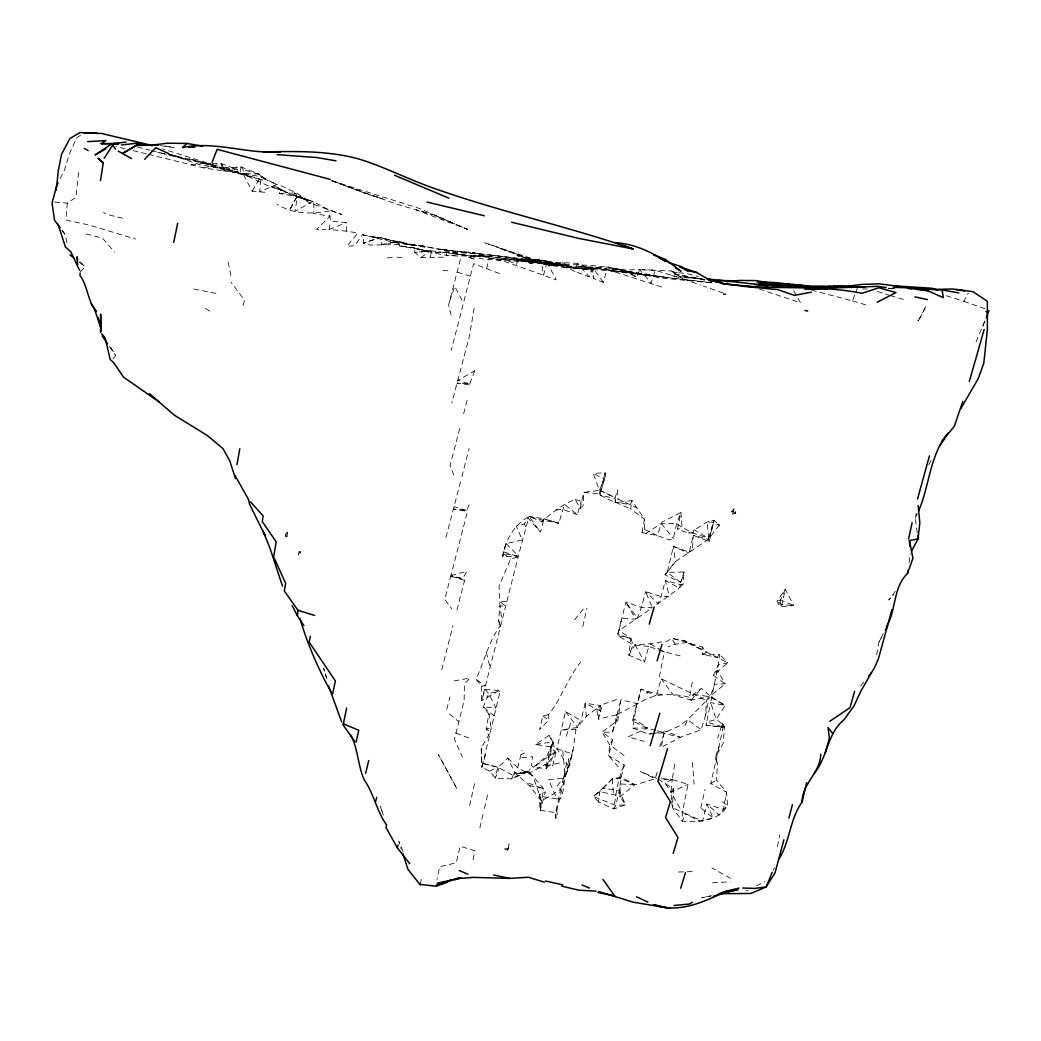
<?xml version="1.0" encoding="UTF-8"?>
<svg xmlns="http://www.w3.org/2000/svg" width="1041" height="1041" viewBox="0 0 1041 1041"><rect width="100%" height="100%" fill="white"/><g stroke="black" fill="none" stroke-linecap="round" stroke-linejoin="round"><path stroke-width="0.75" stroke-dasharray="5 3.75" d="M564.703 773.021L563.298 778.616L564.326 779.306L556.336 812.683L540.305 810.327L541.528 801.01L560.539 789.585L564.703 773.021L564.677 778.069L548.581 779.683L556.883 798.863L560.058 799.176C566.968 786.97 562.01 771.459 568.685 758.785L567.046 773.32L557.091 786.072L560.539 789.585L556.128 810.379L555.712 818.304L557.82 814.569L556.128 810.379L555.712 818.304M600.163 495.178L615.166 502.712L615.192 498.587L600.163 495.178L601.178 490.818L599.356 490.441L583.728 492.341L580.253 508.346L575.153 499.602C562.361 504.143 551.964 512.888 541.841 521.619L528.971 516.479C514.41 524.599 504.989 540.266 502.621 556.532L518.197 556.727L481.658 700.684L498.873 690.521L500.031 691.484L481.957 767.23L489.595 771.238L495.399 778.121L511.704 778.876L530.611 770.73L513.629 774.4L511.704 778.876M918.344 320.927L926.074 306.028L918.344 320.927L917.303 320.615L918.357 320.667M574.97 271.441C542.895 256.411 507.097 260.627 472.822 255.657L487.787 256.554L472.822 255.657L456.96 256.073L441.996 254.772L413.837 247.875L399.393 245.897L414.058 247.862L428.319 251.545L414.865 248.265L414.747 252.429L429.191 251.18L399.393 245.897L399.302 241.98M548.763 714.516L542.908 715.935L539.563 729.728L548.594 720.138L548.763 714.516C561.567 698.277 567.774 678.068 580.761 661.985M485.535 754.686L481.957 767.23L481.215 747.932L490.168 732.643L486.186 728.336L488.945 714.074L483.349 706.93L488.723 693.384L500.031 691.484M653.423 733.398L666.904 731.511L680.293 737.314L664.041 733.332L661.165 747.412L680.293 737.314L701.087 729.728L705.655 714.946L706.384 700.619L709.35 696.65L693.97 694.451L661.256 678.836L656.897 694.074L641.022 689.155L636.702 704.158L632.798 728.114L648.166 734.035L664.366 732.682L657.105 730.821M658.172 779.175L673.475 788.792L672.317 807.439L682.323 821.18C698.498 822.429 718.563 821.44 727.581 805.526L726.436 792.136L716.39 780.021L717.483 764.055L715.375 757.419L719.058 746.397L723.586 724.926L716.182 719.383L710.626 702.584L718.446 664.457L719.565 654.295L702.389 654.334L702.181 646.955L686.487 642.518L675.245 644.249L668.27 646.682M399.237 244.57L370.141 245.064L363.283 243.282L363.83 235.149L363.088 233.835L354.669 245.78L346.874 246.183L357.896 233.041L346.77 231.154L346.315 222.605L330.426 221.134L329.294 210.959C311.975 214.316 292.118 214.264 277.01 204.062M723.586 724.926L724.393 727.256L723.3 743.261L715.375 757.419L717.483 764.055M446.602 252.13L446.329 255.748L461.176 254.42L474.501 259.235L474.748 256.593L446.602 252.13L431.208 252.325L430.831 250.764L414.747 252.429L420.954 257.569L444.507 257.192M381.683 244.609L398.456 241.174L412.783 245.533L397.246 241.772L381.683 244.609L381.956 240.965L380.407 237.309L363.283 243.282L380.407 237.309L395.125 241.564L381.422 238.168L426.081 247.303L393.823 242.358L363.83 235.149L379.041 237.869L370.999 236.424M680.085 655.882L664.496 651.952L648.764 646.435L644.548 661.998L628.855 655.127L633.084 644.952L630.911 638.575L617.82 634.112L619.031 630.495L637.365 618.107L641.386 607.45L645.563 591.561L658.146 603.663L661.178 596.558L665.355 580.462L679.318 588.165L683.169 583.962L684.067 571.977L667.242 572.381L664.939 574.775L680.593 582.283L684.067 571.977L679.318 588.165L655.83 605.276M78.569 172.52L75.928 197.4L67.301 203.112L65.908 220.08L89.175 225.025L135.525 239.053M498.652 620.54L500.487 626.591L498.652 620.54L499.901 605.914L499.029 586.018L510.597 559.017L518.197 556.727M540.422 808.766L540.305 810.327L545.445 791.876L539.719 794.413L540.201 810.015M732.487 514.215L734.152 508.607L735.818 513.187L732.487 514.215L731.146 511.977L734.152 508.607M661.412 778.759L672.226 779.527L670.951 792.214L671.64 799.826M148.46 154.341L203.776 167.913L222.006 170.711L223.62 167.809L241.148 166.976L243.23 169.709L242.852 173.457L252.156 191.219L265.78 192.403M575.959 729.247L572.537 753.983L564.677 778.069L569.674 764.758L572.875 750.014L568.477 766.358L556.896 748.713L565.536 711.576L580.995 720.502L575.959 729.247L561.229 730.04L577.612 727.399L586.291 716.312L600.553 705.577L585.224 703.235L580.995 720.502M709.494 695.388L701.387 688.348L689.506 697.275C671.874 692.799 653.371 693.124 637.847 703.833L620.904 699.747L617.873 720.307L602.075 732.122L612.563 739.774L609.597 744.757L608.647 755.766L624.353 765.005L621.178 777.015L619.317 790.444L625.55 804.823L613.891 808.922L598.601 802.025L599.733 791.654L612.238 778.902L621.178 777.015L634.633 784.706L636.194 784.576L655.166 778.772L658.263 768.609M212.156 163.385L221.616 163.697L223.62 167.809L223.164 170.867L241.148 166.976L259.456 174.25L261.226 177.517L259.638 191.713L276.776 184.465L278.988 184.804L296.23 192.936L309.893 201.499L297.049 196.437L279.404 193.535L279.548 192.559M617.82 634.112L621.672 618.419L635.752 619.148L625.81 602.036L637.365 618.107L652.369 607.697L641.386 607.45L625.81 602.036L619.031 630.495L630.911 638.575L628.855 655.127L635.023 644.704L650.209 643.859L667.893 640.905L671.588 638.263L684.809 640.67L727.659 662.922L713.462 675.401L725.226 683.768L710.352 696.117L711.641 697.86L725.148 705.473L716.182 719.383L706.696 722.077L706.032 725.174L723.079 727.451L722.376 723.287L717.743 738.082M908.975 562.752L910.237 553.552M598.601 802.025L593.279 796.469L602.57 788.349L619.317 790.444L615.895 805.422L613.891 808.922C615.843 794.088 617.807 778.265 624.353 765.005M286.913 536.753L287.589 532.445L285.247 536.05L286.913 536.753L285.507 534.567L287.121 531.587L285.247 536.05L285.507 534.567M346.77 231.154L329.086 229.501L330.426 221.134M672.473 777.874L675.219 761.244M644.717 529.518L657.248 535.529L661.92 522.205L680.97 512.484L676.65 523.623L673.423 538.457L669.649 540.071L657.248 535.529L642.024 532.537L644.717 529.518L644.457 519.186L630.599 508.984L632.004 500.591L615.166 502.712M430.427 256.867L431.208 252.325L458.964 252.56L474.215 253.601L502.959 258.415M499.732 765.981L507.761 757.991L514.735 772.578L529.257 785.461L541.528 801.01L543.662 788.688L530.376 773.307L514.735 772.578L513.629 774.4L530.572 772.357L549.856 762.051M659.395 676.845L663.585 655.557M642.024 532.537L644.457 519.186L632.004 500.591L630.339 504.612L615.647 502.322L615.192 498.587L618.159 499.107L637.027 507.852M876.665 654.841L879.046 641.79L883.783 632.668M692.317 682.154L689.506 697.275L691.107 700.125L709.35 696.65L705.655 714.946M420.317 884.434L421.254 879.424M474.189 308.149L469.322 336.685L451.768 403.062M541.528 801.01L532.914 775.805L517.676 767.803L521.983 750.444M473.056 859.736L474.839 850.653L460.083 846.281L456.244 862.833L439.653 866.698L436.947 879.567M512.133 774.959L497.715 767.152L495.399 778.121L498.951 768.31M499.407 273.523L473.577 263.711L451.182 350.661M241.148 166.976L239.937 173.066L223.164 170.867M508.151 848.649L509.101 843.9L507.722 850.146L503.063 849.014L508.151 848.649L507.722 850.146M777.406 846.554L779.826 834.765M722.285 801.674L727.581 805.526L723.469 809.443L706.904 804.094L702.506 821.18L685.772 813.685L682.323 821.18L682.271 812.318L688.075 784.328L672.226 779.527L661.373 779.045M460.382 259.43L448.606 305.026L451.521 316.607M671.77 801.349L672.317 807.439L699.89 821.076L713.046 817.979L706.904 804.094L719.305 815.129L723.469 809.443L726.436 792.136L710.821 783.652L719.058 746.397M546.278 768.44L546.226 765.89L545.029 764.445L546.278 768.44L552.979 741.882L549.075 735.401L535.595 744.497L550.715 746.878L555.178 752.057L548.802 765.421L546.278 768.44L533.291 767.49L531.17 764.445L532.667 756.703L519.498 757.848M680.593 582.283L667.242 572.381L673.462 546.356L689.246 552.25L693.28 535.308L709.246 541.515L713.957 520.24L707.229 521.918L694.412 529.921L692.89 533.005L688.387 533.096L677.444 529.075L680.97 512.484L682.063 527.41L692.89 533.005L708.583 538.249L713.957 520.24L719.396 525.067L708.296 539.368L675.388 561.633L664.939 574.775M549.075 735.401L552.927 742.272L546.954 755.909L533.291 767.49L550.182 755.115L552.979 741.882L535.595 744.497M469.634 805.617L474.891 782.103M582.83 626.578L586.942 608.204M700.853 807.829L704.978 789.546M486.615 268.539L488.958 258.298L502.868 260.836L556.232 279.834L546.993 262.293L553.213 264.05L547.202 261.994L577.521 263.334L591.249 269.203L593.838 278.676L603.351 282.345L607.085 269.411L662.063 287.108M624.053 755.545L609.597 744.757L602.075 732.122L612.433 732.213L620.904 699.747M479.888 827.855L483.232 813.515M484.429 808.428L488.086 792.865M917.238 532.914L915.234 517.858L916.327 513.2M655.648 730.444L648.374 728.583L632.486 720.971L636.702 704.158M546.993 262.293L543.558 275.149L541.164 260.94L531.639 263.568L517.845 259.248L516.583 264.557L503.363 258.493M453.967 680.97L469.933 678.068L464.455 683.95L464.117 700.606L454.475 739.071L462.36 757.236M616.441 714.855L598.315 719.136L602.518 704.471L618.549 698.836M612.563 739.774L608.647 755.766L621.165 770.119M541.841 521.619L544.17 518.782L558.835 523.246L543.623 520.409L540.435 532.042L528.034 518.067L524.352 524.026L516.18 526.03L522.348 539.98L506.056 543.61L502.621 556.532L503.467 553.656L518.379 555.959L528.971 516.479L544.17 518.782L558.835 523.246L564.495 504.443L577.391 514.631L581.307 500.812M552.628 765.903L556.896 748.713L572.537 753.983M441.748 669.792L452.952 625.602M446.758 709.35L449.907 696.923M461.866 476.583L469.14 448.437M456.96 610.039L464.598 580.41L462.685 578.653L450.74 576.285L444.767 599.369L451.729 608.816M450.948 575.478L466.941 571.314L462.685 578.653L450.948 575.478L467.5 511.443L466.784 510.441L454.032 506.707M463.648 413.654L467.344 399.406M460.525 481.762L445.028 540.982M459.797 428.411L449.998 465.626L453.837 474.956M243.139 305.442L244.518 300.315L230.998 282.072M599.135 494.345L605.107 472.861L593.318 473.395L599.356 490.441L604.196 479.094L605.107 472.861L605.524 476.557L600.696 490.792L615.166 497.806L617.534 489.921L618.159 499.107M299.235 551.392L298.207 555.074L300.42 551.704L299.235 551.392L300.159 552.823L300.42 551.704L298.975 556.662M577.417 272.352L589.076 276.815L592.29 267.082L607.241 268.968L594.788 267.654L608.321 267.082L623.025 270.231L636.702 277.127L639.603 269.658L671.783 271.011L682.792 278.767L700.723 285.143M498.873 690.521L484.95 689.337L481.658 700.684L481.541 686.032L475.945 679.161C484.507 661.555 488.307 641.868 500.227 625.875M659.903 746.644L664.041 733.332M671.783 271.011L682.792 278.767L655.166 270.179L651.054 283.139L639.603 269.658L623.832 269.957L608.517 268.63L623.025 270.231M566.239 736.312L570.923 722.103M449.634 301.291L454.8 286.483L463.687 303.634M976.068 341.812L984.994 320.485M612.433 732.213L616.597 720.593L616.623 714.217L617.873 720.307M811.486 290.075L852.501 300.901L858.005 286.353M982.925 326.34L985.124 320.602M469.218 504.755L466.784 510.441L453.421 509.049L467.5 511.443M685.082 725.382L687.724 719.63L706.384 700.619L693.97 694.451L691.107 700.125L673.202 694.854L661.256 678.836M915.234 517.858L917.199 513.825M60.196 178.662L64.399 170.125L69.461 153.73L76.696 137.802L82.942 133.664M773.112 870.224L774.426 867.582M928.806 464.911L931.539 459.523M297.049 196.437L289.268 210.659L297.049 196.437L313.042 201.473L327.863 209.436L341.695 214.459L308.878 202.54L294.122 192.858L307.316 200.549L291.727 193.977L305.56 199.234L289.45 194.329L274.147 185.779L287.563 192.793L271.597 186.56L285.624 191.31C267.433 187.731 252.182 176.84 234.759 171.127L263.048 180.171L210.139 166.092L238.389 172.09L210.139 166.092M946.243 295.735L963.81 301.291L968.351 293.068M879.046 641.79L881.61 637.443M252.156 191.219L260.836 176.736L276.776 184.465L261.226 177.517M548.802 765.421L546.564 764.315L550.715 746.878L552.979 741.882L555.178 752.057L546.226 765.89L561.216 762.663L561.841 763.261M673.475 788.792L670.951 792.214L682.271 812.318M667.242 572.381L675.388 561.633L673.462 546.356L687.633 553.018L692.382 550.116L693.28 535.308L708.296 539.368L709.246 541.515L709.246 538.496L713.15 524.052L719.396 525.067L712.773 522.309L707.229 521.918L708.583 538.249L694.412 529.921L688.387 533.096M895.221 591.353L888.663 599.993L893.777 594.749M632.486 720.971L634.151 718.902L647.645 728.01L628.217 736.846L644.028 741.413M860.504 686.162L864.485 681.23M574.606 619.759L584.821 607.124M112.948 358.924L115.642 355.606L109.149 344.61M691.107 700.125L701.387 688.348M602.57 788.349L612.238 778.902L619.968 778.265L621.178 777.015M80.3 271.844L85.232 266.964L79.663 261.096M580.253 508.346L583.168 505.588L583.728 492.341L596.922 493.616L601.178 490.818L615.166 497.806M619.317 790.444L620.137 796.859L625.55 804.823L615.895 805.422L593.279 796.469L599.733 791.654L615.686 795.025L620.137 796.859L634.633 784.706L619.968 778.265M420.954 257.569L430.011 250.985M645.433 533.812L661.256 523.493L676.65 523.623L682.063 527.41L677.444 529.075M710.821 783.652L716.39 780.021M550.182 755.115L555.178 752.057M313.042 201.473L294.98 211.258L297.362 197.191L313.042 201.473L313.992 205.702L313.081 213.431L330.062 216.229L316.529 229.449L325.872 229.462M617.326 714.373L637.847 703.833L641.022 689.155L645.082 690.951M513.968 777.536L530.35 769.026M756.482 885.904L764.641 881.662M489.595 771.238L497.559 767.191L482.126 763.131M672.226 779.527L665.121 782.923L670.951 792.214L688.075 784.328M666.904 731.511L679.292 726.006L687.724 719.63L701.087 729.728M521.177 754.543L524.534 753.072M329.086 229.501L346.315 222.605M683.169 583.962L680.931 584.782L665.355 580.462L669.272 596.246L661.178 596.558L645.563 591.561L651.757 606.226M731.146 511.977L732.76 511.495L735.818 513.187M746.072 890.667L748.31 890.133M203.776 167.913L221.616 163.697L237.816 169.813L223.62 167.809M711.289 895.807L701.777 897.823L711.029 895.911M648.933 734.035L651.926 733.606M190.867 164.972L204.27 163.125L210.581 163.333M648.764 646.435L633.084 644.952L617.534 635.465L630.911 638.575M555.92 509.973L562.687 509.361L577.391 514.631M387.291 257.921L393.953 257.335M712.538 882.781L730.105 881.844M532.615 260.562L517.117 254.564L532.628 260.51L548.516 264.843L565.341 265.989L548.529 265.013L516.961 255.552L548.581 264.206L516.167 260.224C537.13 261.512 557.299 268.201 578.445 268.357L562.817 266.938L593.526 269.892L577.846 268.24L562.96 264.388L577.729 268.136L592.85 268.656C572.329 270.296 553.278 259.612 532.732 259.638L547.826 261.577L532.797 259.352L517.325 258.884L532.615 259.977L472.367 252.742L487.032 255.474L472.25 252.429L456.57 251.193L471.573 253.223L440.694 249.293L455.737 251.467L408.957 244.453L423.778 246.079L484.26 259.248L562.322 263.972L547.371 262.306L562.218 265.312L547.579 261.994L576.896 268.448L625.576 271.896L651.679 274.759L609.818 270.855L711.888 282.658M481.541 686.032L485.106 685.863L475.945 679.161M889.717 288.643L894.974 288.435M279.404 193.535L296.23 192.936M678.511 872.007L695.778 871.486M632.798 728.114L647.645 728.01M576.896 268.448L592.732 268.409M893.1 288.344L888.298 288.266L892.983 288.448M862.521 288.891L867.27 288.995M500.929 259.3L532.458 260.771L501.163 259.326L485.431 257.569M397.05 257.27L403.244 257.452M639.603 269.658L655.166 270.179M656.897 694.074L662.766 694.347M259.456 174.25L242.852 173.457L260.836 176.736L267.017 180.067L259.456 174.25L243.23 169.709M634.633 784.706L620.111 783.964L620.137 796.859M711.38 282.605L643.546 275.084L660.528 277.153L613.136 268.513L661.412 277.999L710.365 282.788M516.219 260.823L537.624 262.059L532.042 262.085L517.65 259.625L531.639 263.568M517.845 259.248L474.293 255.006M700.606 278.468L683.534 277.44L701.998 278.858L667.997 275.344M603.351 282.345L592.29 267.082L577.156 266.08L591.249 269.203M442.945 270.439L449.959 270.894M601.178 490.818L604.196 479.094L593.318 473.395M54.548 202.071L67.301 203.112M599.33 269.007L664.392 277.036L582.283 266.561L598.796 268.786L548.516 264.843L532.628 260.497M706.032 725.174L722.87 726.865L706.696 722.077L710.626 702.584L725.148 705.473L710.352 696.117L714.673 684.223L725.226 683.768L717.392 670.131L713.462 675.401L718.446 664.457L727.659 662.922L719.565 654.295L717.197 657.378L702.389 654.334L706.566 652.356L702.181 646.955M532.25 261.72L547.683 264.739L532.237 261.746L564.534 264.583L548.386 263.763C575.556 265.26 603.246 263.998 629.61 271.974M506.486 601.828L499.537 601.06L505.458 606.109L499.901 605.914L501.996 620.657M412.041 244.739L424.637 246.157M430.831 250.764L474.748 256.593M672.668 271.896L677.301 272.469M678.849 272.664L688.114 273.835L698.42 276.542M648.387 275.475L630.989 273.184L646.422 275.253L628.816 271.779M160.522 145.662L174.029 147.471L163.229 145.818M393.823 242.358L410.128 244.622M461.176 254.42L474.501 259.235M556.883 798.863L544.3 797.003L539.719 794.413L540.305 810.327M685.134 276.594L703.339 279.561M217.79 167.653L199.807 164.686L170.867 154.732M137.529 147.054L149.904 150.216M193.873 288.995L218.011 293.822M704.926 279.509L672.278 273.484L704.666 280.12M248.695 176.02L212.429 164.946L170.021 154.536M529.257 785.461L543.662 788.688L528.711 783.183M151.452 150.646L232.091 170.425M157.672 152.363L159.95 152.897M161.082 153.157L178.18 157.152M125.115 148.733L115.681 146.521M133.001 150.581L146.924 153.964M204.27 163.125L218.129 166.378L162.5 148.837M122.604 218.207L107.08 214.459L103.593 212.507M482.477 763.534L497.559 767.191M86.065 233.965L102.434 238.064L114.484 251.974M543.623 520.409L528.971 516.479L540.435 532.042M575.153 499.602L581.294 501.281M189.215 158.792L209.423 164.556L192.351 159.65M890.263 295.566L906.633 300.355M852.501 300.901L868.688 305.729M450.74 576.285L464.598 580.41M877.381 291.519L888.78 295.097M168.408 154.055L185.74 159.325L171.023 154.393M457.428 272.169L469.933 276.06M759.357 288.995L800.516 302.84L793.645 290.647M503.766 551.912L517.793 556.493M963.81 301.291L984.929 308.696M332.534 181.069L418.95 208.291L467.5 229.332L434.422 215.162L451.287 222.54M500.695 248.786L516.7 254.603L533.031 259.118L549.739 261.577L533.057 259.001L484.716 242.813L516.948 254.186M723.157 292.989L703.443 286.119M331.077 180.587L397.792 204.504L432.562 214.628L416.27 209.931L467.149 229.176M686.605 642.141L671.588 638.263L675.245 644.249M455.919 733.046L469.907 738.381M656.78 778.434L640.514 771.576L655.166 778.772M646.435 691.549L655.934 695.739M615.647 502.322L630.599 508.984M562.192 262.605L575.673 268.942L577.521 263.334L589.076 276.815M700.736 649.246L686.487 642.518L684.809 640.67M600.904 711.185L585.224 703.235L586.291 716.312M623.832 269.957L636.702 277.127M730.587 878.37L711.927 867.921M650.209 643.859L660.593 649.753M661.894 650.482L664.496 651.952M205.415 308.422L212.806 313.029M542.908 715.935L548.594 720.138M503.467 553.656L510.597 559.017M78.895 261.929L85.232 266.964M701.439 808.428L713.046 817.979M449.504 713.97L458.717 721.699M507.761 757.991L517.676 767.803M506.056 543.61L518.379 555.959M484.95 689.337L488.723 693.384L495.893 707.997L483.349 706.93L494.059 715.753L488.945 714.074L491.183 728.297L486.186 728.336L488.307 734.764M661.256 523.493L673.423 538.457M565.536 711.576L577.612 727.399M62.005 230.269L64.802 234.043L67.509 244.193M62.278 230.36L64.802 234.043M109.37 346.432L115.642 355.606M635.023 644.704L644.548 661.998M524.352 524.026L525.731 526.655M722.376 723.287L724.393 727.256M403.036 851.577L398.807 841.375L401.332 849.027M327.017 678.589L323.673 668.348L326.132 677.17M383.335 814.947L380.551 806.346L382.086 812.37M486.277 652.173L490.038 667.125M228.109 262.033L231.636 279.17M592.29 267.082L593.838 278.676M562.791 750.782L564.769 771.667M612.238 778.902L613.5 795.142M692.434 762.298L694.061 784.094M221.616 163.697L222.006 170.711M481.215 747.932L481.957 767.23M780.542 599.928L779.852 606.786L793.802 605.524L785.252 589.31L776.95 601.164L779.852 606.786L781.973 604.73L785.252 589.31L780.542 599.928L776.95 601.164L781.973 604.73L793.802 605.524L780.542 599.928M600.553 705.577L598.315 719.136L596.727 709.051L600.553 705.577M474.657 370.83L469.712 383.83L471.053 385.118L457.129 383.114L469.712 383.83L457.845 380.407L474.657 370.83M526.095 260.471L516.778 259.69L532.406 261.018L526.095 260.471M502.764 256.62L487.643 254.837L517.494 258.623L502.764 256.62M382.112 198.636L364.949 193.288L332.196 180.587L363.413 192.624L382.112 198.636M456.765 788.362L438.3 754.4L456.765 788.362"/><path stroke-width="1.5" d="M60.144 227.758L54.548 220.211L52.05 203.021L56.708 185.766L58.218 171.218L61.562 154.224L69.968 138.466L80.027 132.545L97.568 133.404M303.933 625.602L297.388 615.751L297.973 610.286L284.284 590.872L285.65 583.324L273.705 556.974M80.17 273.015L79.897 275.384C88.004 286.21 87.444 301.304 96.462 311.662L91.244 303.738M454.253 879.203L436.335 886.203L420.317 884.434M346.679 707.997L343.101 724.939L354.643 741.387M56.058 190.334L56.617 185.936M886.294 627.085C896.561 610.104 892.527 588.009 907.505 573.487L907.921 570.416M100.457 180.535L103.28 162.903L98.218 158.401L103.28 162.903M273.9 555.582L276.151 541.801L262.228 521.502L263.126 515.842L250.517 501.892M126.065 142.057L113.638 143.58L113.209 145.974L115.551 149.136M236.919 464.689L239.82 448.788M310.296 636.311L309.19 642.206L335.397 680.931L332.613 693.8M173.717 242.384L177.673 223.321M956.172 289.424L972.958 291.662L987.362 301.265L987.388 329.424L983.81 363.205L978.059 378.95L960.739 408.697M778.876 859.202C790.067 841.544 789.677 819.202 802.038 802.182C802.117 783.535 820.243 772.89 820.789 754.257M908.585 538.77L912.124 522.829M356.035 742.272L358.794 730.301L343.244 723.794M802.038 802.182L806.58 782.611M365.638 773.268L368.735 760.568M375.775 801.219L376.725 797.302M984.148 329.516L969.301 381.566M813.555 774.153C827.699 758.134 826.723 733.736 843.887 719.878L853.906 706.084L860.699 691.38L874.961 666.708L878.383 658.94L891.929 609.623M783.912 839.762L774.998 872.983L766.111 886.945L750.86 893.464L718.641 893.725M788.909 818.083L792.422 804.641M825.24 753.346L829.391 738.069L828.063 727.503L832.449 733.228M917.537 498.99L929.457 455.867M854.596 691.315L850.029 707.62L829.768 721.335M649.22 624.223L654.151 606.955M409.751 863.666L397.298 847.79L398.117 844.954M667.528 748.661L657.86 781.257L670.391 801.648L665.563 817.51L677.99 837.471L673.189 853.451M659.877 713.137L650.157 745.681M657.066 660.827L662.037 644.431M647.177 692.942L647.398 692.239M680.671 888.246L685.485 872.657M962.808 401.423L954.233 426.537L942.235 440.746M907.505 573.487L912.944 558.197L909.457 540.526L918.045 538.926L919.815 522.673L918.149 505.445M986.217 317.726L988.95 310.556M212.078 162.422L217.114 149.318L330.231 179.39M772.188 872.397L766.111 886.945L754.751 888.428L742.714 888.025M436.335 886.203L437.819 882.976L461.111 878.11M918.526 511.131C929.639 485.653 929.496 455.581 948.013 433.147M56.708 185.766L58.101 182.917M911.656 550.897L918.045 538.926L917.642 535.92M885.305 630.182L887.57 626.448M104.165 158.388L113.638 143.58L118.206 143.866M939.411 446.277L944.76 438.482M868.467 676.286L871.447 672.577M455.255 879.931L456.322 878.656L459.328 877.927M144.738 159.286L155.799 147.705L168.811 153.639M202.683 146.169L186.951 143.45L182.448 147.549C215.24 140.678 247.485 154.393 280.458 151.895L263.516 151.934C295.891 151.27 328.813 150.451 360.277 159.416C385.014 167.198 408.124 179.26 432.588 187.796C498.301 211.349 567.02 226.131 633.045 248.929L578.484 238.363L511.651 222.24M118.531 143.749L101.146 143.658L105.857 140.613L87.652 141.615M692.356 902.248L689.441 904.004L674.048 905.488M121.407 144.959L140.756 142.786L122.474 153.508L118.219 151.062M140.756 142.786L122.474 153.508L131.452 158.479M105.87 148.837L95.03 154.966L111.075 144.374L113.638 143.58M738.98 888.129L726.579 891.096L722.402 893.464L713.267 896.262M877.225 302.254L895.95 292.547L878.903 287.758L862 293.302C816.417 283.998 769.26 290.829 723.313 283.686L753.19 286.769M442.386 883.835L451.208 879.84M719.227 894.141L726.579 891.096M437.688 884.967L445.171 882.039M719.188 893.959L723.703 892.436C702.532 902.651 677.053 913.738 653.501 904.59L670.131 908.351L633.11 902.144L598.497 891.447M151.413 145.74L155.512 144.647L136.241 145.415L158.596 145.115M718.732 894.323L738.004 889.548L721.634 892.866M811.29 292.131L794.439 295.384L777.913 289.658L742.532 286.223M844.342 286.717L861.805 284.401L878.955 283.829L895.312 285.911L932.033 288.253L937.694 290.114M456.322 878.656L473.525 877.381L509.439 878.396M808.31 288.877L877.537 286.34L886.216 287.602M820.855 288.318L804.524 288.76L822.299 288.253M188.694 147.328L194.927 147.106M775.818 284.024L760.346 284.466L777.015 284.024L808.141 286.041L791.915 284.258M935.143 289.424L952.632 288.969L964.617 290.946M834.375 286.796L843.704 286.561M101.146 143.658L118.414 143.502M865.227 286.809L797.953 286.822L803.821 286.9M849.651 286.496L836.352 286.535L865.266 286.809M803.262 286.835L772.305 285.976M845.891 286.418L810.497 286.054L777.341 284.011M797.953 286.822L802.637 286.822M777.015 284.024L758.564 283.933L775.22 284.115M186.951 143.45L167.471 143.19L154.51 144.855L157.516 145.259M828.454 286.392L852.176 287.355L833.386 286.431L835.077 286.47M718.095 280.406L737.483 280.901L726.787 281.525L739.331 280.458L755.74 280.576L768.258 282.749M813.841 288.5L827.426 288.812M757.197 282.046L773.658 282.462L792.735 284.714M764.575 285.676L767.568 285.768M796.469 286.769L754.686 284.57M774.465 283.386L783.691 283.673M786.762 283.777L789.833 283.868M893.334 287.316L910.875 287.928L927.752 290.725L943.315 297.687L942.118 289.932L907.414 288.305L912.111 288.864M84.191 132.832L101.615 133.495L150.464 145.089M596.103 891.135L578.809 890.185L561.633 886.112M706.813 278.845L768.128 285.611L759.162 284.909M277.101 154.654L316.581 157.516L335.931 160.808M723.547 294.082L725.486 294.291M916.796 289.424L927.752 290.725M709.689 280.328L717.639 281.291L708.882 280.094M985.944 311.571L987.649 311.871M942.118 289.932L958.813 292.898M696.533 272.443L679.617 266.665L687.646 270.829L696.533 272.443L711.081 280.875M804.875 310.491L807.712 311.012M709.233 280.38L721.842 282.71L709.533 280.38M720.281 283.217L724.978 284.102L709.819 279.378M597.885 892.501L614.619 895.95M493.577 875.013L509.713 878.396L528.412 877.264L544.378 882.169M914.935 296.88L927.466 299.587M895.312 285.911L899.658 286.861M545.432 880.998L562.804 884.85M427.148 202.097L484.312 215.773M297.973 610.286L314.525 615.413M668.023 262.319L680.97 266.457L687.646 270.829M633.045 248.929L615.491 242.696C633.852 243.737 650.781 251.74 666.071 261.473L659.031 258.09M653.592 254.993L665.394 259.378L680.931 271.154L675.635 268.005M394.526 175.252L448.879 198.18M582.036 884.98L589.414 888.077M459.211 870.549L467.864 874.193M636.532 896.795L647.892 902.131M84.191 148.343L88.173 150.62M235.461 478.574L229.762 460.825L222.956 448.593L207.328 435.515L174.667 415.398L159.013 401.878L123.528 377.141L113.781 362.788L110.255 359.639L105.089 337.739L101.563 333.758M70.02 254.876L73.82 257.895M149.357 393.55L159.013 401.878M420.265 884.85L407.994 869.456L402.776 853.477M602.947 879.372L615.023 896.483M102.187 335.944L107.574 343.803M235.331 475.984L248.487 499.381L249.515 504.052L264.961 535.438L262.983 530.871L270.113 548.594L282.488 586.083M397.298 847.79L385.951 827.452L386.588 824.993C376.66 811.082 373.875 793.619 364.168 779.735C357.766 765.382 358.182 749.156 350.83 735.089M331.767 693.228C318.429 669.61 307.72 644.522 299.912 618.536M292.157 605.615L297.388 615.751M79.623 270.4L70.749 251.727L65.414 246.964L58.075 224.244M341.656 721.881L328.592 685.993M93.95 307.733L101.107 328.344L100.574 332.352L100.613 314.07L101.107 328.344L98.153 317.726M77.672 259.782L77.021 256.776L77.62 264.856M909.457 540.526L909.808 546.317M809.638 288.279L805.109 288.266L809.638 288.279M780.984 286.145L773.567 286.002L780.984 286.145"/></g></svg>
